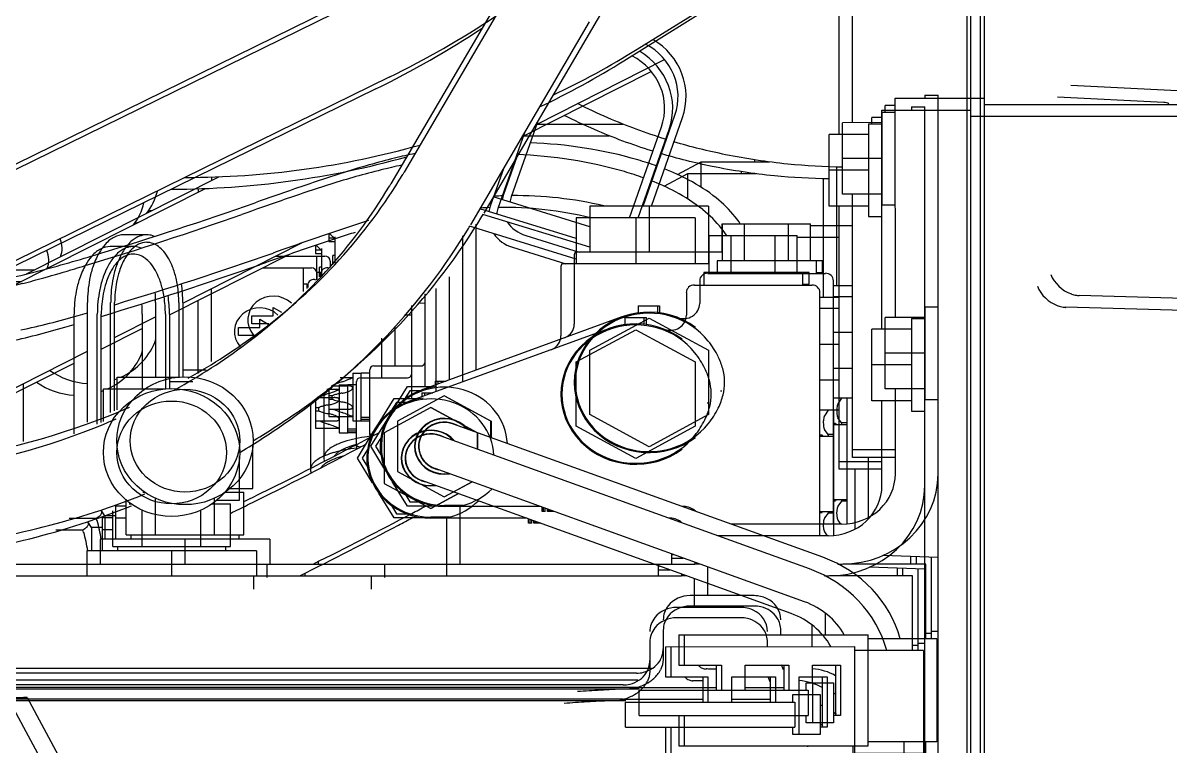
# Model space of a CAD drawing. Header units: inches. Extents: x 4821 to 127877, y 58012 to 433683.
# Drawn here: x 82966.8 to 83258.1, y 384090.6 to 384274.1 of the extents above; entities that cross this region are included whole.
import ezdxf

# ---------------------------------------------------------------- set-up
doc = ezdxf.new("R2010")
doc.units = ezdxf.units.IN
doc.header["$MEASUREMENT"] = 0
for name, color, linetype in [('A-FURN-FIXD', 10, 'Continuous'), ('A-WALL', 53, 'Continuous'), ('Cloums$0$A-COL-HAT', 8, 'Continuous'), ('EMG - ELEC - ID', 26, 'Continuous'), ('NECB-COLUM', 50, 'Continuous')]:
    doc.layers.add(name, color=color, linetype=linetype)

# ---------------------------------------------------------------- blocks, each defined once
blk = doc.blocks.new('COL BASEMT')
at = {"layer": 'Cloums$0$A-COL-HAT'}
h = blk.add_hatch(dxfattribs=at)
h.set_pattern_fill('ANSI31', color=256, scale=500)
h.set_pattern_definition([(45, (1452118.876, 42013.15), (-44.194174, 44.194174), [])])
h.paths.add_polyline_path([(1693546.85, 345625.99), (1693946.85, 345625.99), (1693950.94, 348875.93), (1693546.85, 348875.93)])
h.paths.add_polyline_path([(1688721.85, 335900.88), (1689121.55, 335900.88), (1689121.85, 337327.04), (1693949.19, 337326.96), (1693946.85, 345125.99), (1693546.85, 345125.99), (1693546.85, 337726.97), (1688721.85, 337727.04)])
h.paths.add_polyline_path([(1641271.85, 335200.88), (1640873.67, 335200.88), (1640871.85, 323973.06), (1689121.85, 323973.08), (1689121.4, 335200.88), (1688721.85, 335200.88), (1688721.85, 324373.08), (1641271.85, 324373.06)])
edge = h.paths.add_edge_path()
edge.add_line((1636446.85, 345125.99), (1636046.85, 345125.99))
edge.add_line((1636046.85, 345125.99), (1636049.02, 337698.91))
edge.add_arc((1626263.14, 338211.03), 9799.28, 305.315023, 357.004292, ccw=False)
edge.add_line((1631927.82, 330214.96), (1632171.53, 329896.4))
edge.add_arc((1626336.78, 338141.43), 10100.73, 305.285859, 355.375183)
edge.add_line((1636404.63, 337327), (1640874.01, 337327))
edge.add_line((1640874.01, 337327), (1640873.78, 335900.88))
edge.add_line((1640873.78, 335900.88), (1641271.85, 335900.88))
edge.add_line((1641271.85, 335900.88), (1641271.85, 337725.88))
edge.add_line((1641271.85, 337725.88), (1636446.85, 337725.88))
edge.add_line((1636446.85, 337725.88), (1636446.85, 345125.99))
h.paths.add_polyline_path([(1636046.85, 345625.99), (1636446.85, 345625.99), (1636446.85, 348875.93), (1636048.92, 348875.93)])
blk = doc.blocks.new('A$C0e128a0b')
at = {"layer": 'A-FURN-FIXD'}
for p, q in [((200.12, 2378.76), (37.74, 2638.57)), ((211.29, 2448.66), (211.29, 2521.88)), ((251.24, 2521.88), (249.75, 2467.78)), ((208.52, 2487.54), (207.46, 2466.08)), ((207.46, 2466.07), (207.46, 2466.07)), ((428.24, 2447.89), (189.92, 2447.89)), ((428.01, 2448.66), (189.96, 2448.66)), ((210.04, 2430.73), (210.04, 2448.66)), ((407.22, 2439.34), (209.38, 2439.34)), ((209.38, 2436.65), (209.38, 2439.34)), ((252, 2436.65), (252, 2439.34)), ((270.68, 2436.65), (270.68, 2439.34)), ((302.02, 2428.19), (302.39, 2439.34)), ((302.34, 2437.97), (318.86, 2437.97)), ((317.33, 2437.97), (317.33, 2439.34)), ((317.73, 2436.88), (317.73, 2437.97)), ((318.86, 2439.12), (339.56, 2439.12)), ((318.86, 2439.12), (318.86, 2425.24)), ((319.87, 2439.12), (319.87, 2439.34)), ((338.55, 2439.12), (338.55, 2439.34)), ((339.56, 2439.12), (339.56, 2425.24)), ((209.38, 2436.65), (210.04, 2436.65)), ((252, 2436.65), (270.68, 2436.65)), ((254.13, 2436.65), (254.13, 2428.71)), ((261.34, 2436.65), (261.34, 2428.71)), ((268.55, 2436.65), (268.55, 2428.71)), ((318.86, 2436.88), (303.8, 2436.88)), ((303.8, 2436.88), (303.8, 2420.14)), ((396.99, 2436.88), (339.56, 2436.88)), ((303.8, 2433.88), (302.21, 2433.88)), ((303.8, 2434.96), (302.24, 2434.96)), ((318.84, 2431.7), (318.84, 2431.7)), ((400.38, 2432.51), (339.56, 2432.51)), ((254.13, 2430.73), (210.04, 2430.73)), ((211.51, 2430.73), (211.51, 2428.71)), ((212.82, 2428.71), (211.51, 2428.71)), ((212.82, 2428.03), (212.82, 2430.73)), ((231.49, 2428.03), (231.49, 2430.73)), ((268.55, 2428.71), (254.13, 2428.71)), ((285.64, 2430.73), (268.55, 2430.73)), ((280.82, 2430.73), (280.82, 2422.11)), ((282.34, 2430.73), (282.34, 2422.11)), ((212.82, 2428.03), (231.49, 2428.03)), ((214.94, 2428.03), (214.94, 2420.1)), ((222.15, 2428.03), (222.15, 2420.1)), ((229.36, 2428.03), (229.36, 2420.1)), ((294.34, 2425.34), (282.34, 2425.34)), ((340.37, 2425.24), (318.06, 2425.24)), ((318.06, 2387.15), (318.06, 2425.24)), ((340.37, 2387.15), (340.37, 2425.24)), ((214.94, 2422.11), (173.02, 2422.11)), ((282.34, 2422.11), (229.36, 2422.11)), ((235.68, 2422.11), (235.68, 2413.67)), ((247.8, 2422.11), (247.8, 2418.25)), ((249.99, 2422.11), (249.99, 2418.25)), ((257.2, 2422.11), (257.2, 2418.25)), ((264.41, 2422.11), (264.41, 2418.25)), ((270.43, 2422.11), (270.43, 2418.25)), ((403.44, 2422.26), (340.37, 2422.26)), ((229.36, 2420.1), (214.94, 2420.1)), ((295.64, 2421.04), (270.43, 2421.04)), ((270.43, 2419.89), (271.57, 2419.17)), ((275.35, 2419.89), (274.37, 2419.18)), ((275.35, 2421.04), (275.35, 2419.89)), ((275.66, 2419.97), (275.66, 2419.97)), ((275.68, 2418.25), (275.68, 2421.04)), ((290.82, 2418.25), (290.82, 2421.04)), ((290.85, 2419.97), (290.85, 2419.97)), ((291.16, 2421.04), (291.16, 2419.89)), ((291.16, 2419.89), (292.14, 2419.18)), ((294.94, 2419.17), (295.74, 2419.67)), ((295.74, 2419.96), (295.74, 2397.59)), ((303.81, 2419.18), (303.81, 2419.96)), ((318.02, 2420.44), (318.02, 2420.44)), ((324.16, 2419.7), (334.26, 2419.7)), ((324.16, 2414.07), (324.16, 2419.7)), ((334.26, 2419.7), (334.26, 2418.26)), ((223.88, 2418.88), (247.81, 2418.88)), ((295.74, 2418.25), (246.78, 2418.25)), ((275.43, 2418.25), (275.43, 2418.7)), ((275.69, 2418.81), (275.69, 2418.81)), ((291.08, 2418.25), (291.08, 2418.7)), ((291.08, 2418.7), (291.08, 2418.7)), ((324.16, 2418.68), (334.26, 2418.68)), ((326.26, 2418.68), (326.26, 2418.68)), ((327.7, 2418.26), (335.77, 2418.26)), ((327.7, 2412.76), (327.7, 2418.26)), ((330.03, 2418.76), (330.03, 2418.76)), ((334.02, 2418.85), (334.02, 2418.85)), ((335.77, 2418.26), (335.77, 2412.76)), ((245.07, 2416.08), (242.74, 2416.08)), ((242.74, 2416.08), (242.74, 2394.83)), ((242.74, 2414.75), (245.27, 2414.75)), ((245.07, 2414.75), (245.07, 2416.08)), ((245.27, 2392.94), (245.27, 2416.63)), ((302.42, 2416.12), (275.61, 2341.72)), ((313.73, 2416.59), (318.06, 2416.59)), ((242.74, 2413.67), (235.31, 2413.67)), ((235.31, 2395.83), (235.31, 2413.67)), ((311.39, 2412.44), (284.58, 2338.04)), ((327.7, 2414.07), (324.16, 2414.07)), ((335.77, 2414.08), (327.7, 2414.08)), ((329.21, 2412.76), (327.7, 2412.76)), ((329.21, 2379.1), (329.21, 2413.16)), ((329.21, 2413.16), (334.26, 2413.16)), ((334.26, 2379.1), (334.26, 2413.16)), ((335.77, 2412.76), (334.26, 2412.76)), ((340.43, 2412.95), (340.43, 2412.95)), ((242.74, 2409.23), (235.31, 2409.23)), ((318.06, 2407.67), (317.12, 2407.67)), ((317.12, 2407.67), (317.12, 2407.67)), ((325.11, 2408.22), (324.11, 2407.82)), ((324.16, 2409.27), (329.21, 2409.27)), ((324.16, 2400.5), (324.16, 2409.27)), ((324.16, 2408.24), (329.21, 2408.24)), ((328.62, 2400.5), (328.62, 2408.24)), ((222.86, 2405.4), (222.86, 2391.54)), ((222.86, 2402.45), (222.44, 2402.45)), ((310.15, 2402.29), (310.15, 2389.37)), ((312.24, 2402.29), (312.24, 2389.37)), ((242.74, 2400.34), (235.31, 2400.34)), ((329.21, 2400.5), (324.16, 2400.5)), ((242.74, 2395.9), (235.31, 2395.9)), ((240.98, 2395.83), (235.31, 2395.83)), ((240.98, 2395.9), (240.98, 2366.27)), ((242.74, 2394.83), (245.27, 2394.83)), ((324.16, 2395.69), (329.21, 2395.69)), ((324.16, 2387.15), (324.16, 2395.69)), ((324.16, 2394.67), (329.21, 2394.67)), ((328.62, 2378.6), (328.62, 2394.67)), ((222.86, 2391.54), (227.9, 2391.54)), ((222.86, 2391.54), (225.42, 2386.81)), ((231.72, 2393.09), (231.72, 2369.17)), ((231.72, 2393.09), (240.98, 2393.09)), ((254.27, 2381.13), (260.75, 2393.09)), ((260.75, 2393.09), (273.7, 2393.09)), ((273.7, 2393.09), (280.17, 2381.13)), ((304.34, 2392.9), (310.15, 2392.9)), ((246.78, 2391.33), (251.35, 2391.33)), ((303.42, 2390.35), (303.81, 2390.35)), ((303.8, 2089.82), (303.8, 2390.35)), ((303.81, 2391.43), (303.81, 2390.35)), ((231.72, 2381.61), (213.92, 2387.85)), ((292.21, 2388.1), (292.21, 2387.79)), ((302.58, 2385.74), (302.58, 2388.02)), ((318.06, 2388.18), (324.16, 2388.18)), ((318.06, 2387.15), (324.16, 2387.15)), ((334.26, 2388.18), (340.37, 2388.18)), ((334.26, 2387.15), (340.37, 2387.15)), ((231.72, 2379.91), (213.44, 2386.32)), ((301.84, 2385.74), (301.84, 2385.95)), ((303.8, 2385.74), (301.84, 2385.74)), ((215.28, 2358.47), (202.25, 2384.26)), ((251.83, 2378.95), (251.83, 2383.25)), ((251.83, 2383.25), (253.23, 2383.25)), ((251.83, 2382.79), (253.18, 2382.79)), ((317.12, 2383.99), (322.97, 2383.99)), ((320.88, 2383.99), (320.88, 2383.99)), ((322.97, 2383.99), (324.11, 2383.84)), ((324.11, 2383.84), (325.11, 2383.44)), ((231.72, 2381.13), (240.98, 2381.13)), ((260.75, 2369.17), (254.27, 2381.13)), ((280.17, 2381.13), (273.7, 2369.17)), ((324.83, 2381.59), (324.83, 2241.67)), ((251.83, 2378.95), (253.24, 2378.95)), ((325.75, 2378.6), (325.75, 2244.66)), ((328.62, 2378.6), (328.62, 2244.66)), ((328.92, 2126.39), (328.92, 2379.12)), ((334.26, 2379.1), (329.21, 2379.1)), ((215.21, 2358.6), (215.21, 2375.82)), ((254.05, 2375.67), (268.8, 2335.21)), ((192.27, 2371.79), (233.14, 2347.85)), ((235.89, 2369.17), (229.9, 2349.75)), ((231.72, 2369.17), (240.98, 2369.17)), ((240.03, 2369.17), (233.41, 2347.66)), ((273.7, 2369.17), (260.75, 2369.17)), ((237.66, 2356.29), (240.98, 2367.06)), ((241.74, 2366.06), (255.52, 2366.06)), ((255.52, 2366.06), (255.52, 2366.06)), ((258.22, 2364.22), (258.22, 2364.22)), ((293.22, 2361.5), (293.03, 2361.5)), ((293.22, 2361.72), (293.11, 2361.72)), ((293.22, 2362.01), (293.22, 2360.64)), ((292.21, 2359.21), (292.21, 2339.89)), ((293.22, 2359.56), (292.33, 2359.56)), ((293.22, 2359.89), (292.45, 2359.89)), ((293.22, 2360.21), (292.57, 2360.21)), ((293.22, 2360.64), (292.72, 2360.64)), ((293.22, 2360.7), (292.74, 2360.7)), ((293.22, 2360.8), (292.78, 2360.8)), ((293.22, 2360.96), (292.84, 2360.96)), ((293.22, 2361.23), (292.93, 2361.23)), ((293.22, 2360.21), (293.22, 2359.56)), ((214.61, 2358.71), (229.85, 2353.36)), ((184.01, 2355.75), (224.88, 2331.81)), ((221.84, 2354.47), (229.38, 2351.83)), ((229.63, 2353.44), (229.63, 2353.44)), ((193.53, 2350.21), (193.53, 2350.21)), ((229.75, 2349.83), (229.75, 2349.83)), ((233.42, 2347.69), (233.42, 2347.69)), ((269.92, 2339.89), (275.01, 2349.29)), ((275.01, 2349.28), (269.92, 2339.88)), ((275.01, 2349.29), (278.34, 2349.29)), ((278.33, 2349.28), (275.01, 2349.28)), ((235.34, 2346.24), (264.78, 2346.24)), ((287.25, 2345.46), (290.27, 2339.89)), ((290.27, 2339.88), (287.25, 2345.46)), ((292, 2343.65), (292, 2339.89)), ((303.8, 2343.1), (292.21, 2343.1)), ((266.72, 2340.91), (245.97, 2340.91)), ((266.97, 2338.03), (266.97, 2340.24)), ((266.97, 2338.58), (267.57, 2338.58)), ((269.92, 2339.88), (275.01, 2330.48)), ((285.18, 2330.48), (290.27, 2339.88)), ((292.11, 2338.34), (292.11, 2332.45)), ((266.97, 2338.03), (267.78, 2338.03)), ((268.08, 2332.45), (268.08, 2337.19)), ((249.4, 2335.99), (268.08, 2335.99)), ((251.3, 2335.99), (251.31, 2334.59)), ((263.92, 2325.68), (263.92, 2335.17)), ((268.89, 2335), (268.89, 2332.95)), ((291.3, 2332.95), (291.3, 2335.06)), ((224.88, 2331.81), (224.88, 2331.81)), ((273.17, 2329.32), (268.08, 2332.45)), ((268.89, 2332.95), (270.61, 2331.89)), ((292.11, 2332.45), (287.14, 2329.39)), ((289.62, 2331.92), (291.3, 2332.95)), ((263.92, 2330.01), (255.94, 2330.01)), ((275.01, 2330.48), (285.18, 2330.48)), ((205.78, 2328.8), (247.62, 2243.42)), ((280.09, 2325.06), (274.76, 2328.34)), ((278.34, 2327.13), (280.09, 2326.05)), ((285.08, 2328.13), (280.09, 2325.06)), ((280.09, 2326.05), (281.83, 2327.12)), ((306.47, 2327.9), (303.8, 2327.9)), ((277.74, 2324.86), (264.69, 2324.86)), ((265.34, 2324.86), (265.34, 2323.14)), ((274.24, 2323.14), (274.24, 2324.86)), ((274.6, 2323.14), (274.6, 2324.86)), ((275, 2324.86), (275, 2323.14)), ((278.08, 2324.97), (277.55, 2324.97)), ((277.82, 2325.76), (277.82, 2325.76)), ((275, 2323.14), (265.34, 2323.14)), ((265.36, 2321.43), (265.36, 2323.14)), ((274.98, 2321.43), (274.98, 2323.14)), ((190.57, 2320.32), (244.6, 2210.08)), ((265.36, 2321.43), (274.98, 2321.43)), ((266.25, 2318.9), (266.25, 2321.42)), ((267.92, 2317.1), (267.92, 2320.42)), ((272.61, 2316.61), (272.61, 2320.53)), ((274.08, 2321.39), (274.09, 2321.43)), ((274.09, 2316.61), (274.09, 2321.42)), ((243.19, 2317.88), (237.89, 2317.88)), ((238.15, 2316.61), (238.15, 2317.78)), ((238.88, 2316.61), (238.88, 2317.88)), ((241.69, 2317.88), (241.69, 2317.44)), ((269.37, 2319.44), (269.37, 2319.44)), ((237.29, 2316.61), (238.88, 2316.61)), ((243.59, 2317.44), (241.69, 2317.44)), ((241.82, 2305.92), (241.82, 2315.83)), ((242.83, 2316.9), (244.09, 2316.9)), ((267.92, 2317.29), (267.89, 2317.29)), ((268.37, 2316.61), (274.09, 2316.61)), ((269.29, 2315.62), (282.4, 2315.62)), ((270.57, 2317.29), (269.95, 2317.29)), ((269.95, 2317.29), (269.95, 2316.61)), ((270.57, 2316.61), (270.57, 2317.29)), ((246.57, 2314.21), (241.82, 2314.21)), ((245.03, 2314.86), (245.97, 2314.86)), ((245.03, 2314.21), (245.03, 2314.86)), ((245.27, 2315.06), (245.78, 2315.06)), ((303.3, 2314.46), (303.8, 2314.46)), ((251.27, 2287.21), (239.16, 2311.18)), ((252.12, 2305.41), (253.11, 2307.1)), ((253.83, 2305.41), (252.12, 2305.41)), ((253.83, 2301.1), (253.83, 2305.41)), ((255.45, 2304.56), (255.45, 2301.1)), ((298.79, 2304.73), (298.79, 2270.54)), ((298.79, 2304.73), (303.8, 2304.73)), ((306.47, 2304.21), (303.8, 2304.21)), ((278.83, 2301.6), (278.83, 2301.6)), ((255.45, 2301.1), (253.83, 2301.1)), ((288.6, 2301.31), (279.67, 2301.31)), ((288.6, 2296.68), (288.6, 2301.31)), ((297.89, 2299.48), (289.31, 2299.48)), ((289.31, 2295.77), (289.31, 2299.48)), ((297.89, 2275.79), (297.89, 2299.48)), ((297.89, 2298.51), (298.79, 2298.51)), ((245.38, 2255.74), (225.83, 2294.45)), ((225.88, 2293), (226.56, 2293)), ((263.04, 2293), (248.34, 2293)), ((297.89, 2293.56), (290.55, 2293.56)), ((264.73, 2291.92), (264.73, 2287.21)), ((225.96, 2287.63), (225.96, 2287.74)), ((298.79, 2287.64), (303.8, 2287.64)), ((247.38, 2286.93), (247.38, 2286.93)), ((247.64, 2286.13), (247.64, 2286.13)), ((251.14, 2287.21), (266.12, 2287.21)), ((251.14, 2286.4), (266.14, 2286.4)), ((266.14, 2273.96), (266.14, 2286.51)), ((249.07, 2281.64), (249.07, 2281.64)), ((251.14, 2281.74), (266.14, 2281.74)), ((258.2, 2273.48), (254.03, 2281.74)), ((297.89, 2281.72), (290.55, 2281.72)), ((237.51, 2279.94), (237.51, 2275.28)), ((289.31, 2279.13), (289.31, 2279.5)), ((289.68, 2279.59), (289.68, 2279.59)), ((272.2, 2276.47), (272.2, 2276.47)), ((297.89, 2276.76), (298.79, 2276.76)), ((272.75, 2273.96), (266.14, 2273.96)), ((273.18, 2274.16), (273.18, 2274.16)), ((297.89, 2275.79), (290.71, 2275.79)), ((292.07, 2273.65), (292.07, 2275.79)), ((292.07, 2273.65), (298.79, 2273.65)), ((294.1, 2273.65), (294.1, 2271.5)), ((294.48, 2273.65), (294.48, 2275.79)), ((272.95, 2273.48), (251.14, 2273.48)), ((273.29, 2272.67), (251.14, 2272.67)), ((294.1, 2271.5), (292.93, 2270.78)), ((294.1, 2271.5), (298.79, 2271.5)), ((294.53, 2264.33), (294.53, 2269.76)), ((298.79, 2270.76), (298.79, 2270.76)), ((298.79, 2270.54), (303.8, 2270.54)), ((275.23, 2268.01), (251.14, 2268.01)), ((281.33, 2227.69), (260.96, 2268.01)), ((330.64, 2255.88), (343.15, 2262.55)), ((244.55, 2249.7), (244.55, 2257.39)), ((330.64, 2199.83), (330.64, 2255.88)), ((330.64, 2255.88), (330.64, 2255.88)), ((279.11, 2255.1), (267.49, 2255.1))]:
    blk.add_line(p, q, dxfattribs=at)
for centre, major_axis, ratio, start_param, end_param in [((210.53, 2487.43), (0, -2.15), 0.9375, 4.176429, 4.660029), ((246.56, 2467.68), (0, -3.41), 0.9375, 1.587167, 1.602803), ((247.49, 2467.7), (0, -2.41), 0.9375, 1.57301, 1.586283), ((243.06, 2468.86), (0, 7.3), 0.9375, 3.504457, 4.338199), ((244.75, 2468.11), (0, 5.35), 0.9375, 4.347264, 4.547837), ((245.78, 2468), (0, 4.25), 0.9375, 4.531358, 4.615649), ((248.42, 2467.71), (0, 1.42), 0.9375, 4.627282, 4.711367), ((285.64, 2419.96), (0, 19.38), 0.9375, -1.570796, 0), ((324.8, 2406.91), (0, 25.59), 0.9375, 0.250935, 1.202495), ((285.64, 2419.96), (0, -10.77), 0.9375, 1.570796, 3.141593), ((275.67, 2419.21), (0, -0.762), 0.9375, 3.205067, 3.612239), ((275.67, 2419.27), (0, 0.701), 0.9375, 0.014263, 0.059716), ((275.67, 2419.29), (0, 0.681), 0.9375, -0.023093, 0.014065), ((290.84, 2419.29), (0, -0.681), 0.9375, 3.127528, 3.164685), ((290.84, 2419.27), (0, -0.701), 0.9375, 3.081877, 3.12733), ((290.83, 2419.21), (0, -0.762), 0.9375, 2.670946, 3.078118), ((324.76, 2406.94), (0, -15.29), 0.9375, 3.630827, 4.34421), ((246.78, 2416.63), (0, 1.62), 0.9375, 0, 1.570796), ((271.97, 2419.89), (0, 0.837), 0.9375, 2.6101, 2.75142), ((272.12, 2420.28), (0, 1.26), 0.9375, 2.74657, 2.80303), ((272.33, 2420.89), (0, -1.91), 0.9375, -0.339478, -0.264964), ((272.55, 2421.79), (0, -2.84), 0.9375, -0.26378, -0.18042), ((272.85, 2423.57), (0, 4.65), 0.9375, 2.962936, 3.074969), ((272.95, 2424.9), (0, -5.99), 0.9375, -0.070239, 0.000883), ((272.97, 2424.57), (0, 5.65), 0.9375, 3.138577, 3.266696), ((273.19, 2422.68), (0, 3.75), 0.9375, 3.267435, 3.357481), ((273.43, 2421.5), (0, -2.54), 0.9375, 0.218627, 0.275647), ((273.65, 2420.66), (0, -1.67), 0.9375, 0.274241, 0.390098), ((273.96, 2419.86), (0, -0.807), 0.9375, 0.392778, 0.542611), ((274.04, 2419.7), (0, 0.624), 0.9375, 3.693011, 3.731711), ((274.84, 2420.63), (0, -2.03), 0.9375, 0.312452, 0.457733), ((291.67, 2420.65), (0, 2.05), 0.9375, 2.684599, 2.828401), ((292.5, 2419.77), (0, 0.704), 0.9375, 2.555883, 2.727579), ((292.67, 2420.16), (0, -1.13), 0.9375, -0.420697, -0.356363), ((292.88, 2420.75), (0, -1.76), 0.9375, -0.358096, -0.275728), ((293.05, 2421.39), (0, 2.43), 0.9375, 2.864667, 2.924244), ((293.3, 2422.6), (0, 3.67), 0.9375, 2.924715, 3.01674), ((293.5, 2424.24), (0, -5.32), 0.9375, -0.126979, -0.045331), ((293.55, 2424.99), (0, -6.08), 0.9375, -0.047215, 0.000461), ((293.56, 2424.59), (0, 5.68), 0.9375, 3.138772, 3.263767), ((293.77, 2422.78), (0, -3.85), 0.9375, 0.122944, 0.209019), ((294.04, 2421.42), (0, 2.46), 0.9375, 3.35128, 3.428234), ((294.27, 2420.58), (0, -1.58), 0.9375, 0.284287, 0.389313), ((294.52, 2419.93), (0, -0.888), 0.9375, 0.394185, 0.527481), ((335.17, 2413.09), (0, 11.02), 0.9375, 1.038414, 1.481736), ((339.39, 2413.12), (0, -11.47), 0.9375, 4.198225, 4.241222), ((340.77, 2413.17), (0, 9.17), 0.9375, 0.902173, 0.970415), ((335.73, 2413.06), (0, -5.01), 0.9375, 1.549533, 1.596186), ((315.06, 2402.5), (0, 5.18), 0.9375, 0.007077, 1.111455), ((317.15, 2402.49), (0, 5.18), 0.9375, 0.007222, 0.533972), ((317.28, 2402.36), (0, 5.36), 0.9375, 0.5442, 1.325721), ((315.41, 2402.28), (0, -5.61), 0.9375, 4.247075, 4.709919), ((317.47, 2402.28), (0, -5.58), 0.9375, 4.462136, 4.711232), ((249.15, 2377.11), (0, -26.84), 0.9375, 3.79383, 4.000954), ((247.12, 2379.77), (0, 23.41), 0.9375, 0.56879, 0.64798), ((267.29, 2384.24), (0, -12.11), 0.9375, 3.171921, 3.395393), ((267.22, 2385.16), (0, -11.19), 0.9375, 3.141673, 3.168529), ((267.2, 2384.53), (0, 11.82), 0.9375, -0.231522, -0.002485), ((254.07, 2372.68), (0, 33.71), 0.9375, 0.861477, 1.061), ((269.37, 2378.17), (0, -18.6), 0.9375, 3.575222, 3.785342), ((268.02, 2381.25), (0, -15.2), 0.9375, 3.395557, 3.573574), ((266.51, 2381.47), (0, -14.97), 0.9375, 2.708536, 2.909474), ((265.18, 2378.37), (0, -18.37), 0.9375, 2.496545, 2.709261), ((369.42, 2392.42), (0, -47.46), 0.9375, 4.681736, 4.697856), ((391.64, 2391.67), (0, 71.18), 0.9375, 1.529097, 1.539846), ((246.78, 2392.94), (0, -1.62), 0.9375, 4.712389, 6.283185), ((267.22, 2381.13), (0, -14.86), 0.9375, 3.781246, 8.785123), ((322.64, 2392.91), (0, 2.49), 0.9375, 4.074355, 4.287328), ((323.06, 2392.7), (0, 2), 0.9375, 4.28833, 4.461848), ((323.42, 2392.61), (0, -1.6), 0.9375, 1.318667, 1.566235), ((359.23, 2392.59), (0, 36.6), 0.9375, 1.556662, 1.570597), ((209.66, 2374.04), (0, -14.54), 0.9375, 2.823947, 4.143892), ((251.35, 2388.1), (0, -3.23), 0.9375, 1.180364, 3.141592), ((267.22, 2381.13), (0, 15.07), 0.9375, 0.899974, 5.383248), ((295.23, 2388.1), (0, -3.23), 0.9375, 3.898274, 4.712389), ((315.27, 2389.35), (0, -5.46), 0.9375, 4.708641, 5.636526), ((317.36, 2389.35), (0, -5.46), 0.9375, 4.708641, 5.636526), ((322.39, 2393.09), (0, -2.81), 0.9375, 0.730047, 0.935921), ((209.66, 2374.04), (0, -12.92), 0.9375, 2.823947, 4.199571), ((264.51, 2366.4), (0, 46.49), 0.9375, 1.060094, 1.177271), ((315.06, 2389.14), (0, 5.16), 0.9375, 2.505425, 3.135508), ((317.15, 2389.14), (0, 5.16), 0.9375, 2.505425, 3.135508), ((280.3, 2359.6), (0, -64.66), 0.9375, 4.346665, 4.410046), ((320.84, 2378.8), (0, -5.18), 0.9375, 2.607621, 3.13437), ((320.71, 2378.68), (0, -5.36), 0.9375, 1.815872, 2.597392), ((322.27, 2377.49), (0, 6.68), 0.9375, -0.649304, -0.472099), ((321.76, 2376.82), (0, 7.54), 0.9375, -0.94366, -0.652745), ((320.52, 2378.6), (0, 5.58), 0.9375, -1.56964, -1.320543), ((322.1, 2377.02), (0, -7.12), 0.9375, 1.953235, 2.205099), ((72.12, 2287.74), (0, -164.09), 0.9375, 2.038702, 2.158799), ((296.87, 2354.34), (0, 83.1), 0.9375, 1.271331, 1.536781), ((323.22, 2377.51), (0, -5.84), 0.9375, 1.749288, 1.951972), ((421.7, 2379.38), (0, -98.97), 0.9375, -1.568157, -1.536746), ((494.33, 2382.34), (0, -176.5), 0.9375, -1.534922, -1.508505), ((297.74, 2354.22), (0, 72.66), 0.9375, 1.322922, 1.581526), ((774.78, 2400.79), (0, 476.21), 0.9375, 1.632634, 1.642425), ((209.66, 2374.04), (0, 12.92), 0.937503, 2.073038, 2.074128), ((241.74, 2367.67), (0, -1.62), 0.9375, -0.523599, 0), ((255.5, 2362.85), (0, 3.21), 0.9375, -1.127388, -0.006097), ((255.48, 2362.84), (0, -3.23), 0.9375, 1.941703, 2.015342), ((231.43, 2358.48), (0, -7), 0.9375, 0.561054, 1.25315), ((231.43, 2358.48), (0, -5.38), 0.9375, -0.317646, -0.095607), ((280.09, 2339.89), (0, -12.71), 0.9375, 3.191463, 4.341667), ((48.14, 2240.86), (0, -189.75), 0.9375, 2.052666, 2.184909), ((231.43, 2358.48), (0, 7), 0.9375, 2.823947, 2.994266), ((300.34, 2354.23), (0, -75.42), 0.9375, -1.537805, -1.512446), ((176.82, 2238.44), (0, 124.82), 0.9375, -0.509101, -0.504867), ((280.09, 2339.89), (0, -13.25), 0.9375, 1.858558, 2.375419), ((172.16, 2230.77), (0, 133.94), 0.9375, -0.935899, -0.513615), ((280.82, 2339.74), (0, 13.5), 0.9375, 1.274768, 1.357279), ((279.35, 2340.2), (0, -11.86), 0.9375, 4.341748, 4.414802), ((280.09, 2339.88), (0, 6), 0.9375, 0.659597, 4.890642), ((280.09, 2339.88), (0, 5.91), 0.9375, 0.686659, 4.864397), ((280.09, 2339.89), (0, -12.7), 0.9375, 4.497449, 7.853982), ((280.09, 2339.88), (0, 5.2), 0.9375, 1.054887, 4.493679), ((280.09, 2339.88), (0, 5.13), 0.9375, 1.203886, 4.345479), ((280.09, 2339.89), (0, 12.92), 0.9375, 1.691033, 4.712389), ((-256.76, 2000.89), (0, 674.65), 0.9375, -1.055543, -1.050744), ((72.12, 2287.74), (0, 164.09), 0.9375, -1.570796, -1.278657), ((329.47, 2360.07), (0, -118.46), 0.9375, -1.348842, -1.312941), ((263.15, 2335.21), (0, -0.777), 0.9375, 2.839682, 2.9374), ((263.1, 2335.06), (0, 0.939), 0.9375, -0.381957, -0.301063), ((263.15, 2335.17), (0, 0.82), 0.9375, -1.570796, -0.374468), ((176.83, 2238.46), (0, 106.49), 0.9375, -0.508021, -0.502174), ((172.59, 2231.39), (0, -114.87), 0.9375, 2.23998, 2.629161), ((-362.8, 1937.62), (0, -804.25), 0.9375, 2.057027, 2.085207), ((371.62, 2372.44), (0, -165.09), 0.9375, -1.309963, -1.2456), ((-343.8, 1948.48), (0, 762.91), 0.9375, -1.087583, -1.051932), ((450.51, 2400.11), (0, -242.29), 0.9375, -1.254003, -1.239937), ((264.69, 2325.68), (0, -0.82), 0.9375, -1.570796, 0), ((277.2, 2325.52), (0, 0.671), 0.9375, 3.73826, 4.342723), ((277.74, 2325.57), (0, 0.708), 0.9375, 3.141139, 3.262538), ((277.11, 2325.57), (0, -0.779), 0.9375, 1.195566, 1.45566), ((316.53, 2330.42), (0, 41.55), 0.9375, 1.683202, 1.685137), ((277.74, 2325.51), (0, 0.656), 0.9375, 3.258819, 3.727226), ((277.03, 2325.58), (0, 0.867), 0.9375, 4.59547, 4.828793), ((307.37, 2328.89), (0, -31.49), 0.9375, -1.445961, -1.369399), ((300.08, 2327.24), (0, -23.54), 0.9375, -1.371843, -1.269425), ((297.65, 2327.75), (0, 19.92), 0.9375, 1.849038, 1.857377), ((527.67, 2429.02), (0, -329.51), 0.9375, -1.238075, -1.217379), ((266.25, 2321.42), (0, -0.00836), 0.9375, 2.37142, 3.150752), ((266.25, 2321.41), (0, 0.014), 0.9375, -1.034146, -0.759799), ((266.24, 2321.41), (0, -0.0225), 0.937499, 2.048163, 2.121779), ((266.23, 2321.4), (0, 0.0341), 0.9375, -1.200564, -1.096958), ((266.21, 2321.39), (0, -0.0621), 0.9375, 1.881738, 1.942218), ((266.14, 2321.37), (0, 0.14), 0.9375, -1.287135, -1.259255), ((266.55, 2321.5), (0, 0.316), 0.9375, 1.848588, 1.873113), ((266.42, 2321.45), (0, 0.168), 0.9375, 1.876631, 2.075664), ((266.47, 2321.48), (0, 0.233), 0.9375, 2.072629, 2.111469), ((266.66, 2321.6), (0, 0.468), 0.9375, 2.112402, 2.137897), ((264.52, 2320.15), (0, 2.24), 0.9375, -1.009166, -1.003744), ((265.8, 2321.01), (0, 0.62), 0.9375, -1.022819, -1.012723), ((265.93, 2321.1), (0, -0.461), 0.9375, 2.039194, 2.114074), ((264.75, 2320.49), (0, 1.86), 0.9375, -1.170942, -1.115089), ((252.64, 2314.26), (0, 16.2), 0.9375, -1.139953, -1.127172), ((248.96, 2312.57), (0, 20.47), 0.9375, -1.155168, -1.145051), ((244.43, 2310.43), (0, -25.75), 0.9375, 1.922613, 1.986942), ((270.69, 2320.44), (0, -2.95), 0.9375, 4.616861, 4.705133), ((271.29, 2320.42), (0, 3.59), 0.9375, 1.560375, 1.570738), ((269.83, 2320.53), (0, -2.03), 0.9375, 4.525964, 4.617656), ((269.33, 2320.63), (0, -1.48), 0.9375, 4.450912, 4.526276), ((269, 2320.72), (0, 1.13), 0.9375, 1.211596, 1.310822), ((268.69, 2320.85), (0, -0.768), 0.9375, 4.187662, 4.357574), ((268.48, 2320.98), (0, 0.508), 0.9375, 0.864393, 1.048276), ((268.38, 2321.08), (0, 0.366), 0.9375, 0.610652, 0.866764), ((268.33, 2321.15), (0, 0.275), 0.9375, -0.000248, 0.613412), ((268.32, 2321.07), (0, 0.359), 0.9375, -0.332083, -0.018849), ((268.26, 2320.9), (0, 0.535), 0.9375, -0.622176, -0.34271), ((268.09, 2320.64), (0, -0.856), 0.9375, 2.397201, 2.528039), ((267.83, 2320.34), (0, -1.27), 0.9375, 2.246109, 2.392965), ((267.26, 2319.86), (0, 2.04), 0.9375, -1.063519, -0.89866), ((266.42, 2319.35), (0, 3.08), 0.9375, -1.156062, -1.05912), ((265.48, 2318.91), (0, -4.17), 0.9375, 1.877512, 1.984837), ((264.23, 2318.49), (0, -5.56), 0.9375, 1.742497, 1.876597), ((276.63, 2318.3), (0, 5.91), 0.9375, 1.26642, 1.400288), ((275.33, 2318.74), (0, 4.46), 0.9375, 1.143967, 1.268126), ((274.25, 2319.26), (0, 3.2), 0.9375, 1.043958, 1.142905), ((273.46, 2319.75), (0, -2.22), 0.9375, 4.07981, 4.186586), ((272.9, 2320.2), (0, -1.47), 0.9375, 3.922542, 4.084253), ((272.51, 2320.62), (0, -0.877), 0.9375, 3.741017, 3.921722), ((272.31, 2320.94), (0, -0.493), 0.9375, 3.466283, 3.748172), ((272.25, 2321.11), (0, -0.313), 0.9375, 3.150698, 3.468112), ((272.25, 2321.18), (0, -0.249), 0.9375, 2.788659, 3.143705), ((272.24, 2321.16), (0, 0.265), 0.9375, -0.672438, -0.362811), ((272.19, 2321.1), (0, -0.35), 0.9375, 2.196355, 2.466564), ((272.08, 2321), (0, -0.507), 0.9375, 2.078146, 2.202624), ((271.95, 2320.93), (0, 0.659), 0.9375, -1.179509, -1.064758), ((271.74, 2320.84), (0, -0.903), 0.9375, 1.850362, 1.963217), ((271.46, 2320.75), (0, 1.21), 0.9375, -1.374302, -1.290182), ((270.89, 2320.63), (0, 1.83), 0.9375, -1.486711, -1.375184), ((270.24, 2320.56), (0, -2.53), 0.9375, 1.609056, 1.657466), ((269.8, 2320.54), (0, -3), 0.9375, 1.569496, 1.610325), ((308.07, 2305.56), (0, -39.55), 0.9375, 4.32555, 4.357538), ((335.17, 2293.75), (0, 70.78), 0.9375, 1.172806, 1.183531), ((266.6, 2324.44), (0, -8.54), 0.9375, 1.179147, 1.185995), ((276.51, 2320.16), (0, -2.86), 0.9375, 4.310537, 4.325879), ((278.17, 2319.38), (0, 4.8), 0.9375, 1.154736, 1.163885), ((273.7, 2321.49), (0, 0.415), 0.9375, 4.336048, 4.388909), ((273.43, 2321.61), (0, -0.73), 0.9375, 1.163101, 1.193182), ((274.51, 2321.24), (0, 0.48), 0.9375, 1.26141, 1.291959), ((273.74, 2321.47), (0, -0.373), 0.9375, 1.251315, 1.290633), ((274.18, 2321.35), (0, -0.117), 0.937501, 4.291989, 4.323298), ((274.22, 2321.34), (0, 0.156), 0.9375, 1.187239, 1.257493), ((293.09, 2324.91), (0, -15.73), 0.9375, -1.270265, -1.160745), ((294.29, 2326.63), (0, 16.17), 0.9375, 1.853296, 1.966295), ((289.44, 2324.47), (0, 10.57), 0.9375, 1.966628, 2.07668), ((533.15, 2430.92), (0, -347.04), 0.9375, -1.244539, -1.214008), ((234.2, 2320.84), (0, 5.21), 0.9375, 3.960102, 4.069664), ((233.49, 2321.43), (0, 6.17), 0.9375, 4.067598, 4.098338), ((295.72, 2330.49), (0, 32.51), 0.9375, 1.922055, 1.951397), ((282.93, 2325.03), (0, 17.83), 0.9375, 1.951441, 1.982023), ((275.36, 2321.5), (0, -9.01), 0.9375, -1.161126, -1.108191), ((263.61, 2318.36), (0, -6.24), 0.9375, 1.72179, 1.744938), ((278.5, 2320.77), (0, 9.83), 0.9375, 1.721215, 1.788077), ((276.17, 2320.21), (0, -7.28), 0.9375, -1.355727, -1.256445), ((273.8, 2319.39), (0, -4.62), 0.9375, -1.255494, -1.170176), ((272.53, 2318.82), (0, 3.15), 0.9375, 1.973078, 2.03571), ((267.4, 2319.17), (0, 3.87), 0.9375, 4.25561, 4.341038), ((265.35, 2320.02), (0, -6.21), 0.9375, 1.200365, 1.296077), ((263.02, 2320.75), (0, 8.81), 0.9375, 4.434973, 4.502475), ((261.71, 2321.06), (0, -10.24), 0.9375, 1.359144, 1.397878), ((265.03, 2321.37), (0, 8.97), 0.9375, 4.265745, 4.292939), ((260.9, 2323.33), (0, -13.79), 0.9375, 1.151281, 1.177808), ((253.76, 2326.52), (0, -22.05), 0.9375, 1.176661, 1.193253), ((242.96, 2331.1), (0, 34.44), 0.9375, 4.334534, 4.348698), ((230.88, 2336.02), (0, 48.24), 0.9375, 4.348445, 4.358557), ((288.81, 2322.93), (0, 10.75), 0.9375, 1.98174, 2.061892), ((286.01, 2321.28), (0, -7.34), 0.9375, -1.086167, -0.921691), ((286.63, 2322.81), (0, 7.14), 0.9375, 2.076086, 2.192368), ((285, 2321.55), (0, 5), 0.9375, 2.191351, 2.307769), ((283.92, 2320.47), (0, -3.41), 0.9375, -0.840841, -0.621709), ((235.08, 2319.95), (0, 3.92), 0.9375, 3.768627, 3.96256), ((242.83, 2315.83), (0, 1.08), 0.9375, 0, 1.570796), ((245.27, 2316.25), (0, 1.19), 0.9375, 1.159579, 3.141593), ((271.97, 2319.71), (0, 4.97), 0.9375, 2.037306, 2.078419), ((271.88, 2318.48), (0, -2.38), 0.9375, -1.104213, -1.048922), ((268.55, 2318.58), (0, 2.51), 0.9375, 4.175756, 4.254686), ((283.9, 2319.58), (0, 4.51), 0.9375, 2.220091, 2.411697), ((282.77, 2318.24), (0, -2.71), 0.9375, -0.72954, -0.50616), ((282.43, 2317.53), (0, -1.92), 0.9375, -0.516535, -0.018455), ((282.39, 2317.27), (0, -1.65), 0.9375, 0.003004, 0.164068), ((282.34, 2317.58), (0, 1.97), 0.9375, 3.308059, 3.534636), ((1956.51, 2992.54), (0, 1954.46), 0.9375, 1.924823, 1.930056), ((7242.53, 5094.82), (0, 7983.43), 0.9375, 1.927153, 1.928211), ((254.64, 2305.41), (0, -5.11), 0.9375, 3.913957, 6.974105), ((164.22, 2223.67), (0, -144.97), 0.9375, 2.138294, 2.210477), ((-428.26, 2039.32), (0, 762.03), 0.9375, -1.258455, -1.214125), ((-434.51, 2036.95), (0, -757.73), 0.9375, 1.883748, 1.927859), ((164.3, 2223.7), (0, -126.58), 0.9375, 2.10615, 2.244261), ((278.96, 2287.64), (0, 13.73), 0.9375, 3.926991, 10.210176), ((162.64, 2222.56), (0, 146.99), 0.9375, -1.005043, -1.003077), ((-421.19, 1904.3), (0, -856.53), 0.9375, 2.050375, 2.054911), ((278.96, 2287.64), (0, 11.04), 0.9375, 3.926991, 10.210176), ((249.98, 2267.55), (0, -18.73), 0.9375, 3.354282, 3.493275), ((250.7, 2264.3), (0, 22.07), 0.9375, 0.148508, 0.215928), ((251.11, 2258.97), (0, -28.24), 0.9375, 3.140584, 3.28281), ((251.11, 2261.37), (0, 25.03), 0.9375, -0.001165, 0.148306), ((244.72, 2278.16), (0, -6.63), 0.9375, 3.808051, 4.03247), ((246.67, 2275.51), (0, 10), 0.9375, 0.480742, 0.666698), ((248.45, 2271.97), (0, 14.02), 0.9375, 0.351036, 0.483674), ((225.8, 2268.77), (0, 13.67), 0.9375, -0.617421, -0.229425), ((233.7, 2280.88), (0, 1.08), 0.9375, 1.570796, 2.533665), ((241.04, 2279.93), (0, -3.77), 0.9375, 4.385748, 4.709895), ((241.44, 2279.8), (0, 4.21), 0.9375, 1.151328, 1.247805), ((242.2, 2279.93), (0, -3.38), 0.9375, 4.32389, 4.708927), ((243.12, 2279.52), (0, 4.45), 0.9375, 0.889417, 1.181936), ((251.13, 2256.19), (0, 25.55), 0.9375, -0.000247, 0.086343), ((254.64, 2268.77), (0, 13.67), 0.9375, -1.120957, -0.308998), ((240.97, 2279.95), (0, -3.7), 0.9375, -1.569913, -1.358784), ((241.54, 2280.1), (0, -4.31), 0.9375, -1.352628, -1.007196), ((242.33, 2279.98), (0, -3.53), 0.9375, -1.560545, -1.075416), ((243.4, 2280.56), (0, -4.81), 0.9375, -1.082229, -0.878898), ((152.71, 2217.62), (0, -158.7), 0.9375, 1.698462, 1.971901), ((242.78, 2280.9), (0, 5.86), 0.9375, 2.128433, 2.297923), ((244.1, 2282.17), (0, -7.76), 0.9375, -0.841718, -0.677321), ((245.09, 2283.43), (0, -9.4), 0.9375, -0.680484, -0.658782), ((246.45, 2285.47), (0, -11.91), 0.9375, -0.650853, -0.427987), ((244.71, 2281.73), (0, 6.63), 0.9375, 2.264692, 2.449145), ((246.52, 2284.12), (0, 9.71), 0.9375, 2.45325, 2.654724), ((157.59, 2219.65), (0, 134.81), 0.9375, -1.154504, -1.135736), ((241.23, 2275.32), (0, 3.97), 0.9375, 1.58106, 2.066145), ((248.76, 2290.58), (0, -17.58), 0.9375, -0.434804, -0.31867), ((248.8, 2288.72), (0, 14.91), 0.9375, 2.654733, 2.851492), ((250.18, 2295.27), (0, 22.51), 0.9375, 2.824193, 2.951166), ((250.44, 2294.24), (0, 20.7), 0.9375, 2.846824, 2.964926), ((251.11, 2298.39), (0, -24.91), 0.9375, -0.175376, 0.001249), ((254.64, 2268.77), (0, 13.67), 0.9375, -1.218424, -1.181455), ((153.15, 2217.76), (0, 139.91), 0.9375, -1.424914, -1.155835), ((242.44, 2275.97), (0, -5.41), 0.9375, -1.082233, -0.878928), ((243.91, 2277.29), (0, -7.46), 0.9375, -0.876907, -0.692489), ((245.95, 2279.99), (0, -10.92), 0.9375, -0.688344, -0.486894), ((251.09, 2300.52), (0, 27.84), 0.9375, 2.952635, 3.143223), ((248.51, 2285.16), (0, -16.77), 0.9375, -0.48687, -0.290107), ((-336.49, 2071.91), (0, 647.49), 0.9375, -1.262886, -1.25951), ((250.36, 2291.36), (0, 23.29), 0.9375, 2.846818, 2.964923), ((293.37, 2270.04), (0, -0.872), 0.9375, 3.395372, 3.672416), ((293.33, 2270.22), (0, -0.688), 0.9375, 3.146521, 3.397744), ((293.32, 2270.21), (0, -0.694), 0.9375, 2.88799, 3.13652), ((293.27, 2270.02), (0, -0.894), 0.9375, 2.613831, 2.884607), ((293.1, 2269.71), (0, 1.25), 0.9375, -0.692717, -0.528021), ((292.52, 2268.97), (0, 2.22), 0.9375, -0.882033, -0.696136), ((291.38, 2267.94), (0, 3.81), 0.9375, -0.947955, -0.875865), ((289.83, 2266.77), (0, 5.83), 0.9375, -1.032844, -0.950435), ((303.7, 2237.94), (0, -33.29), 0.9375, 3.422359, 3.439765), ((302.4, 2242.88), (0, -28.17), 0.9375, 3.351817, 3.423838), ((301.38, 2248.03), (0, -22.89), 0.9375, 3.263543, 3.352143), ((301.18, 2249.62), (0, 21.3), 0.937501, 0.119762, 0.120952), ((-52.95, 2167.3), (0, -330.37), 0.9375, 1.861151, 1.881007), ((251.1, 2296.04), (0, 28.03), 0.9375, 2.966214, 3.142841), ((34.6, 2195.23), (0, -244.29), 0.9375, 1.865145, 1.873322), ((254.64, 2268.77), (0, -13.67), 0.9375, 0.916184, 1.514742), ((83.4, 2210.69), (0, -189.99), 0.9375, 1.835261, 1.866787), ((240.22, 2257.52), (0, -5.38), 0.9375, 2.790933, 3.536021), ((73.74, 2207.74), (0, 189.31), 0.9375, -1.303716, -1.280745), ((134.62, 2225.37), (0, -133.42), 0.9375, 1.791399, 1.83607), ((131.7, 2224.52), (0, 125.24), 0.9375, -1.354005, -1.302631), ((345.64, 2255.85), (0, 16), 0.9375, 1.569264, 1.934292), ((345.67, 2255.86), (0, 16.03), 0.9375, 1.569671, 1.934108)]:
    blk.add_ellipse(centre, major_axis=major_axis, ratio=ratio, start_param=start_param, end_param=end_param, dxfattribs=at)
for points, knots in [([(223.9, 2420.1), (223.85, 2416.41), (223.41, 2408.5), (221.69, 2397.13), (219.81, 2389.56), (218.8, 2386.14)], [0, 0, 0, 0, 10.262771, 22.043796, 32.040257, 32.040257, 32.040257, 32.040257]), ([(218.33, 2384.6), (218.31, 2384.54), (217.06, 2380.53), (214.82, 2374.48), (212.12, 2368.74), (211.1, 2366.74)], [33.539536, 33.539536, 33.539536, 33.539536, 33.74102, 45.294241, 51.627013, 51.627013, 51.627013, 51.627013])]:
    blk.add_open_spline(points, degree=3, knots=knots, dxfattribs=at)

msp = doc.modelspace()

# ---------------------------------------------------------------- hatches: boundary and pattern name
at = {"layer": 'A-WALL'}
h = msp.add_hatch(dxfattribs=at)
h.set_pattern_fill('ANSI36', color=3, scale=250)
h.set_pattern_definition([(45, (-1206225.3, -363005.7), (420.9495, 1543.4815), [1984.375, -396.875, 0, -396.875])])
h.paths.add_polyline_path([(86321.51, 396060.39), (78773.72, 396060.36), (78773.72, 379510.37), (86321.51, 379510.37)])
h.paths.add_polyline_path([(35926.89, 396110.37), (28823.73, 396110.37), (28823.73, 387310.43), (35926.89, 387310.43)])
h = msp.add_hatch(dxfattribs=at)
h.set_pattern_fill('ANSI36', color=3, scale=250)
h.set_pattern_definition([(45, (-1206228.7, -363008.7), (420.9495, 1543.4815), [1984.375, -396.875, 0, -396.875])])
h.paths.add_polyline_path([(86318.11, 396057.41), (78770.32, 396057.38), (78770.32, 379507.39), (86318.11, 379507.39)])
h.paths.add_polyline_path([(35923.49, 396107.39), (28820.33, 396107.39), (28820.33, 387307.45), (35923.49, 387307.44)])

# ---------------------------------------------------------------- block references
at = {"layer": 'EMG - ELEC - ID', "xscale": 1.260932877019967, "yscale": 1.260932877019967, "zscale": 1.260932877019967, "rotation": 270.0008681710996}
for p in [(80123.35, 384519.79), (80119.95, 384516.81)]:
    msp.add_blockref('A$C0e128a0b', p, dxfattribs=at)
at = {"layer": 'NECB-COLUM'}
for p in [(-1607623.13, 42184.44), (-1607626.53, 42181.46)]:
    msp.add_blockref('COL BASEMT', p, dxfattribs=at)

doc.saveas('drawing.dxf')
